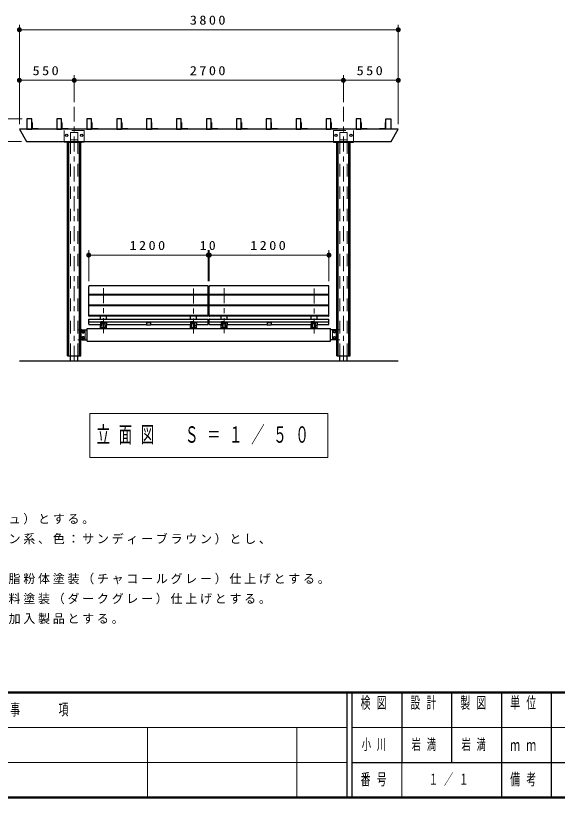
# Model space of a CAD drawing. Units: millimetres on the paper, with parts at other scales. Extents: x -385 to 0, y -10 to 267.
# Drawn here: x -309.9 to -201.3, y 0 to 156.8 of the extents above; entities that cross this region are included whole.
import ezdxf

# ---------------------------------------------------------------- set-up
doc = ezdxf.new("R2010")
doc.units = ezdxf.units.MM
doc.linetypes.add('USER1', pattern=[4.5, 2.5, -2])
doc.linetypes.add('USER2', pattern=[6, 3, -1, 1, -1])
doc.layers.add('LY_1', color=7, linetype='Continuous', lineweight=25)
doc.layers.add('LY_2', color=7, linetype='Continuous', lineweight=13)
doc.styles.add('ＭＳ ゴシック', font='')
doc.styles.get('ＭＳ ゴシック').set_extended_font_data('MS Gothic')

# ---------------------------------------------------------------- blocks, each defined once
blk = doc.blocks.new('filled_dot')
at = {"color": 0, "linetype": 'Continuous', "lineweight": -2, "const_width": 1.25}
blk.add_lwpolyline([(-0.625, 0, 1), (0.625, 0, 1)], format="xyb", close=True, dxfattribs=at)

msp = doc.modelspace()

# ---------------------------------------------------------------- linework, layer by layer
at = {"layer": 'LY_1', "lineweight": 13}
for p, q in [((-309.179, 135.049), (-309.179, 154.951)), ((-309.179, 153.951), (-233.179, 153.951)), ((-233.179, 135.049), (-233.179, 154.951)), ((-298.179, 139.436), (-298.179, 144.821)), ((-244.179, 139.436), (-244.179, 144.821)), ((-309.179, 143.821), (-298.179, 143.821)), ((-298.179, 143.821), (-244.179, 143.821)), ((-244.179, 143.821), (-233.179, 143.821)), ((-308.619, 136.109), (-328.587, 136.109)), ((-306.579, 134.169), (-306.579, 135.349)), ((-300.579, 134.169), (-300.579, 135.349)), ((-294.579, 134.169), (-294.579, 135.349)), ((-288.579, 134.169), (-288.579, 135.349)), ((-282.579, 134.169), (-282.579, 135.349)), ((-276.579, 134.169), (-276.579, 135.349)), ((-270.579, 134.169), (-270.579, 135.349)), ((-264.579, 134.169), (-264.579, 135.349)), ((-258.579, 134.169), (-258.579, 135.349)), ((-252.579, 134.169), (-252.579, 135.349)), ((-246.579, 134.169), (-246.579, 135.349)), ((-240.579, 134.169), (-240.579, 135.349)), ((-235.779, 134.169), (-235.779, 135.349)), ((-306.579, 134.169), (-305.399, 134.169)), ((-300.579, 134.169), (-299.399, 134.169)), ((-294.579, 134.169), (-293.399, 134.169)), ((-288.579, 134.169), (-287.399, 134.169)), ((-282.579, 134.169), (-281.399, 134.169)), ((-276.579, 134.169), (-275.399, 134.169)), ((-270.579, 134.169), (-269.399, 134.169)), ((-264.579, 134.169), (-263.399, 134.169)), ((-258.579, 134.169), (-257.399, 134.169)), ((-252.579, 134.169), (-251.399, 134.169)), ((-246.579, 134.169), (-245.399, 134.169)), ((-240.579, 134.169), (-239.399, 134.169)), ((-235.779, 134.169), (-236.959, 134.169)), ((-308.735, 131.549), (-318.587, 131.549)), ((-295.279, 103.529), (-295.279, 109.752)), ((-295.279, 108.752), (-271.279, 108.752)), ((-271.279, 103.529), (-271.279, 109.752)), ((-271.279, 108.752), (-271.079, 108.752)), ((-271.079, 103.529), (-271.079, 109.752)), ((-271.079, 108.752), (-247.079, 108.752)), ((-247.079, 103.529), (-247.079, 109.752)), ((-295.079, 76.984), (-295.079, 68.184)), ((-247.279, 76.984), (-295.079, 76.984)), ((-247.279, 68.184), (-247.279, 76.984)), ((-295.079, 68.184), (-247.279, 68.184))]:
    msp.add_line(p, q, dxfattribs=at)
at = {"layer": 'LY_1', "linetype": 'USER2', "lineweight": 13}
for p, q in [((-298.179, 87.549), (-298.179, 138.497)), ((-244.179, 87.549), (-244.179, 138.497)), ((-292.279, 93.109), (-292.279, 102.908)), ((-274.279, 93.064), (-274.279, 102.908)), ((-268.079, 93.109), (-268.079, 102.908)), ((-250.079, 93.064), (-250.079, 102.908))]:
    msp.add_line(p, q, dxfattribs=at)
at = {"layer": 'LY_1', "color": 40}
for p, q in [((-307.659, 136.109), (-307.659, 134.049)), ((-306.699, 136.109), (-307.659, 136.109)), ((-306.699, 134.049), (-306.699, 136.109)), ((-301.659, 136.109), (-301.659, 134.049)), ((-300.699, 136.109), (-301.659, 136.109)), ((-300.699, 134.049), (-300.699, 136.109)), ((-295.659, 136.109), (-295.659, 134.049)), ((-294.699, 136.109), (-295.659, 136.109)), ((-294.699, 134.049), (-294.699, 136.109)), ((-289.659, 136.109), (-289.659, 134.049)), ((-288.699, 136.109), (-289.659, 136.109)), ((-288.699, 134.049), (-288.699, 136.109)), ((-283.659, 136.109), (-283.659, 134.049)), ((-282.699, 136.109), (-283.659, 136.109)), ((-282.699, 134.049), (-282.699, 136.109)), ((-277.659, 136.109), (-277.659, 134.049)), ((-276.699, 136.109), (-277.659, 136.109)), ((-276.699, 134.049), (-276.699, 136.109)), ((-271.659, 136.109), (-271.659, 134.049)), ((-270.699, 136.109), (-271.659, 136.109)), ((-270.699, 134.049), (-270.699, 136.109)), ((-265.659, 136.109), (-265.659, 134.049)), ((-264.699, 136.109), (-265.659, 136.109)), ((-264.699, 134.049), (-264.699, 136.109)), ((-259.659, 136.109), (-259.659, 134.049)), ((-258.699, 136.109), (-259.659, 136.109)), ((-258.699, 134.049), (-258.699, 136.109)), ((-253.659, 136.109), (-253.659, 134.049)), ((-252.699, 136.109), (-253.659, 136.109)), ((-252.699, 134.049), (-252.699, 136.109)), ((-247.659, 136.109), (-247.659, 134.049)), ((-246.699, 136.109), (-247.659, 136.109)), ((-246.699, 134.049), (-246.699, 136.109)), ((-241.659, 136.109), (-241.659, 134.049)), ((-240.699, 136.109), (-241.659, 136.109)), ((-240.699, 134.049), (-240.699, 136.109)), ((-235.659, 134.049), (-235.659, 136.109)), ((-235.659, 136.109), (-234.699, 136.109)), ((-234.699, 136.109), (-234.699, 134.049)), ((-307.659, 134.049), (-306.699, 134.049)), ((-301.659, 134.049), (-300.699, 134.049)), ((-295.659, 134.049), (-294.699, 134.049)), ((-289.659, 134.049), (-288.699, 134.049)), ((-283.659, 134.049), (-282.699, 134.049)), ((-277.659, 134.049), (-276.699, 134.049)), ((-271.659, 134.049), (-270.699, 134.049)), ((-265.659, 134.049), (-264.699, 134.049)), ((-259.659, 134.049), (-258.699, 134.049)), ((-253.659, 134.049), (-252.699, 134.049)), ((-247.659, 134.049), (-246.699, 134.049)), ((-241.659, 134.049), (-240.699, 134.049)), ((-234.699, 134.049), (-235.659, 134.049))]:
    msp.add_line(p, q, dxfattribs=at)
at = {"layer": 'LY_1', "linetype": 'USER1', "lineweight": 13}
for p, q in [((-296.179, 133.749), (-300.179, 133.749)), ((-300.179, 131.549), (-300.179, 133.749)), ((-297.429, 133.349), (-298.929, 133.349)), ((-298.929, 131.429), (-298.929, 133.349)), ((-297.429, 131.429), (-297.429, 133.349)), ((-296.179, 131.549), (-296.179, 133.749)), ((-246.179, 131.549), (-246.179, 133.749)), ((-246.179, 133.749), (-242.179, 133.749)), ((-244.929, 131.429), (-244.929, 133.349)), ((-244.929, 133.349), (-243.429, 133.349)), ((-243.429, 131.429), (-243.429, 133.349)), ((-242.179, 131.549), (-242.179, 133.749)), ((-297.429, 131.849), (-298.929, 131.849)), ((-244.929, 131.849), (-243.429, 131.849)), ((-298.929, 88.549), (-298.929, 131.429)), ((-297.429, 88.549), (-297.429, 131.429)), ((-244.929, 88.549), (-244.929, 131.429)), ((-243.429, 88.549), (-243.429, 131.429)), ((-297.429, 93.779), (-296.079, 93.779)), ((-295.979, 91.879), (-295.979, 93.679)), ((-246.379, 91.879), (-246.379, 93.679)), ((-244.929, 93.779), (-246.279, 93.779)), ((-297.429, 91.779), (-296.079, 91.779)), ((-244.929, 91.779), (-246.279, 91.779))]:
    msp.add_line(p, q, dxfattribs=at)
at = {"layer": 'LY_1'}
for p, q in [((-300.179, 131.429), (-300.179, 131.549)), ((-296.179, 131.429), (-300.179, 131.429)), ((-299.679, 131.429), (-296.679, 131.429)), ((-299.529, 88.549), (-299.529, 131.429)), ((-299.229, 88.549), (-299.229, 131.429)), ((-297.129, 88.549), (-297.129, 131.429)), ((-296.829, 88.549), (-296.829, 131.429)), ((-296.179, 131.429), (-296.179, 131.549)), ((-246.179, 131.429), (-246.179, 131.549)), ((-246.179, 131.429), (-242.179, 131.429)), ((-245.529, 88.549), (-245.529, 131.429)), ((-245.229, 88.549), (-245.229, 131.429)), ((-243.129, 88.549), (-243.129, 131.429)), ((-242.829, 88.549), (-242.829, 131.429)), ((-242.179, 131.429), (-242.179, 131.549)), ((-295.279, 96.598), (-295.279, 102.496)), ((-271.379, 102.596), (-295.179, 102.596)), ((-271.279, 96.598), (-271.279, 102.496)), ((-271.079, 96.598), (-271.079, 102.496)), ((-247.179, 102.596), (-270.979, 102.596)), ((-247.079, 96.598), (-247.079, 102.496)), ((-295.279, 100.935), (-271.279, 100.935)), ((-295.279, 100.808), (-271.279, 100.808)), ((-271.079, 100.935), (-247.079, 100.935)), ((-271.079, 100.808), (-247.079, 100.808)), ((-295.279, 98.779), (-271.279, 98.779)), ((-271.079, 98.779), (-247.079, 98.779)), ((-295.279, 98.663), (-271.279, 98.663)), ((-271.079, 98.663), (-247.079, 98.663)), ((-271.279, 96.635), (-295.279, 96.635)), ((-295.279, 94.909), (-295.279, 95.885)), ((-295.219, 95.945), (-271.339, 95.945)), ((-271.379, 96.509), (-295.179, 96.509)), ((-292.879, 95.945), (-292.879, 96.509)), ((-291.679, 95.945), (-291.679, 96.509)), ((-274.879, 95.945), (-274.879, 96.509)), ((-273.679, 95.945), (-273.679, 96.509)), ((-271.279, 94.909), (-271.279, 95.885)), ((-247.079, 96.635), (-271.079, 96.635)), ((-271.079, 94.909), (-271.079, 95.885)), ((-271.019, 95.945), (-247.139, 95.945)), ((-247.179, 96.509), (-270.979, 96.509)), ((-268.679, 95.945), (-268.679, 96.509)), ((-267.479, 95.945), (-267.479, 96.509)), ((-250.679, 95.945), (-250.679, 96.509)), ((-249.479, 95.945), (-249.479, 96.509)), ((-247.079, 94.909), (-247.079, 95.885)), ((-295.279, 95.381), (-271.279, 95.381)), ((-295.219, 94.849), (-292.879, 94.849)), ((-292.879, 95.282), (-292.879, 95.324)), ((-292.879, 95.282), (-292.879, 94.769)), ((-292.879, 94.188), (-292.879, 94.769)), ((-291.708, 94.149), (-292.849, 94.149)), ((-292.279, 95.384), (-292.84, 95.364)), ((-292.279, 95.222), (-292.84, 95.242)), ((-292.839, 94.729), (-292.579, 94.729)), ((-291.809, 94.149), (-292.749, 94.149)), ((-292.579, 94.218), (-292.579, 95.203)), ((-292.279, 94.149), (-292.521, 94.158)), ((-292.519, 95.046), (-292.039, 95.046)), ((-292.279, 95.384), (-291.717, 95.364)), ((-292.279, 95.222), (-291.717, 95.242)), ((-292.279, 94.149), (-292.037, 94.158)), ((-291.979, 94.218), (-291.979, 95.203)), ((-291.979, 94.729), (-291.719, 94.729)), ((-291.679, 95.282), (-291.679, 95.324)), ((-291.679, 95.282), (-291.679, 94.769)), ((-291.679, 94.849), (-283.659, 94.849)), ((-291.679, 94.188), (-291.679, 94.769)), ((-282.899, 94.849), (-274.879, 94.849)), ((-274.879, 95.324), (-274.879, 95.381)), ((-274.879, 95.282), (-274.879, 95.324)), ((-274.879, 95.282), (-274.879, 94.769)), ((-274.879, 94.188), (-274.879, 94.769)), ((-274.849, 94.149), (-273.708, 94.149)), ((-274.279, 95.384), (-274.84, 95.364)), ((-274.279, 95.222), (-274.84, 95.242)), ((-274.839, 94.729), (-274.579, 94.729)), ((-273.809, 94.149), (-274.749, 94.149)), ((-274.579, 94.218), (-274.579, 95.203)), ((-274.279, 94.149), (-274.521, 94.158)), ((-274.519, 95.046), (-274.039, 95.046)), ((-274.279, 95.384), (-273.717, 95.364)), ((-274.279, 95.222), (-273.717, 95.242)), ((-273.979, 94.218), (-273.979, 95.203)), ((-273.979, 94.729), (-273.719, 94.729)), ((-273.679, 95.324), (-273.679, 95.381)), ((-273.679, 95.282), (-273.679, 95.324)), ((-273.679, 95.282), (-273.679, 94.769)), ((-273.679, 94.849), (-271.339, 94.849)), ((-273.679, 94.188), (-273.679, 94.769)), ((-271.079, 95.381), (-247.079, 95.381)), ((-271.019, 94.849), (-268.679, 94.849)), ((-268.679, 95.282), (-268.679, 95.324)), ((-268.679, 95.282), (-268.679, 94.769)), ((-268.679, 94.188), (-268.679, 94.769)), ((-267.508, 94.149), (-268.649, 94.149)), ((-268.079, 95.384), (-268.64, 95.364)), ((-268.079, 95.222), (-268.64, 95.242)), ((-268.639, 94.729), (-268.379, 94.729)), ((-268.549, 94.149), (-267.609, 94.149)), ((-268.379, 94.218), (-268.379, 95.203)), ((-268.079, 94.149), (-268.321, 94.158)), ((-268.319, 95.046), (-267.839, 95.046)), ((-268.079, 95.384), (-267.517, 95.364)), ((-268.079, 95.222), (-267.517, 95.242)), ((-268.079, 94.149), (-267.837, 94.158)), ((-267.779, 94.218), (-267.779, 95.203)), ((-267.779, 94.729), (-267.519, 94.729)), ((-267.479, 95.282), (-267.479, 95.324)), ((-267.479, 95.282), (-267.479, 94.769)), ((-267.479, 94.849), (-259.459, 94.849)), ((-267.479, 94.188), (-267.479, 94.769)), ((-258.699, 94.849), (-250.679, 94.849)), ((-250.679, 95.324), (-250.679, 95.381)), ((-250.679, 95.282), (-250.679, 95.324)), ((-250.679, 95.282), (-250.679, 94.769)), ((-250.679, 94.188), (-250.679, 94.769)), ((-250.649, 94.149), (-249.508, 94.149)), ((-250.079, 95.384), (-250.64, 95.364)), ((-250.079, 95.222), (-250.64, 95.242)), ((-250.639, 94.729), (-250.379, 94.729)), ((-250.549, 94.149), (-249.609, 94.149)), ((-250.379, 94.218), (-250.379, 95.203)), ((-250.079, 94.149), (-250.321, 94.158)), ((-250.319, 95.046), (-249.839, 95.046)), ((-250.079, 95.384), (-249.517, 95.364)), ((-250.079, 95.222), (-249.517, 95.242)), ((-249.779, 94.218), (-249.779, 95.203)), ((-249.779, 94.729), (-249.519, 94.729)), ((-249.479, 95.324), (-249.479, 95.381)), ((-249.479, 95.282), (-249.479, 95.324)), ((-249.479, 95.282), (-249.479, 94.769)), ((-249.479, 94.849), (-247.139, 94.849)), ((-249.479, 94.188), (-249.479, 94.769)), ((-296.779, 91.879), (-296.779, 93.679)), ((-296.679, 93.779), (-295.579, 93.779)), ((-296.488, 93.569), (-296.598, 93.379)), ((-296.598, 93.379), (-296.488, 93.189)), ((-296.269, 93.569), (-296.488, 93.569)), ((-296.488, 93.189), (-296.269, 93.189)), ((-296.159, 93.379), (-296.269, 93.569)), ((-296.269, 93.189), (-296.159, 93.379)), ((-295.579, 91.529), (-295.579, 94.029)), ((-295.579, 94.029), (-246.779, 94.029)), ((-246.779, 91.529), (-246.779, 94.029)), ((-245.679, 93.779), (-246.779, 93.779)), ((-246.198, 93.379), (-246.088, 93.569)), ((-246.088, 93.189), (-246.198, 93.379)), ((-246.088, 93.569), (-245.869, 93.569)), ((-245.869, 93.189), (-246.088, 93.189)), ((-245.869, 93.569), (-245.759, 93.379)), ((-245.759, 93.379), (-245.869, 93.189)), ((-245.579, 91.879), (-245.579, 93.679)), ((-296.679, 91.779), (-295.579, 91.779)), ((-296.488, 92.369), (-296.598, 92.179)), ((-296.598, 92.179), (-296.488, 91.989)), ((-296.269, 92.369), (-296.488, 92.369)), ((-296.488, 91.989), (-296.269, 91.989)), ((-296.159, 92.179), (-296.269, 92.369)), ((-296.269, 91.989), (-296.159, 92.179)), ((-295.579, 91.529), (-246.779, 91.529)), ((-245.679, 91.779), (-246.779, 91.779)), ((-246.198, 92.179), (-246.088, 92.369)), ((-246.088, 91.989), (-246.198, 92.179)), ((-246.088, 92.369), (-245.869, 92.369)), ((-245.869, 91.989), (-246.088, 91.989)), ((-245.869, 92.369), (-245.759, 92.179)), ((-245.759, 92.179), (-245.869, 91.989)), ((-299.529, 88.549), (-296.829, 88.549)), ((-298.929, 87.549), (-298.929, 88.549)), ((-297.429, 87.549), (-297.429, 88.549)), ((-245.529, 88.549), (-242.829, 88.549)), ((-244.929, 87.549), (-244.929, 88.549)), ((-243.429, 87.549), (-243.429, 88.549)), ((-309.179, 87.549), (-233.179, 87.549))]:
    msp.add_line(p, q, dxfattribs=at)
at = {"layer": 'LY_1', "color": 4}
for p, q in [((-283.659, 95.364), (-283.659, 94.759)), ((-283.659, 95.364), (-282.899, 95.364)), ((-283.659, 95.312), (-283.659, 95.324)), ((-283.659, 95.274), (-282.899, 95.274)), ((-283.659, 94.759), (-282.899, 94.759)), ((-282.899, 95.364), (-282.899, 94.759)), ((-282.899, 95.312), (-282.899, 95.324)), ((-259.459, 95.364), (-259.459, 94.759)), ((-259.459, 95.364), (-258.699, 95.364)), ((-259.459, 95.312), (-259.459, 95.324)), ((-259.459, 95.274), (-258.699, 95.274)), ((-259.459, 94.759), (-258.699, 94.759)), ((-258.699, 95.364), (-258.699, 94.759)), ((-258.699, 95.312), (-258.699, 95.324))]:
    msp.add_line(p, q, dxfattribs=at)
at = {"layer": 'LY_1'}
msp.add_lwpolyline([(-309.179, 134.049), (-307.735, 131.549), (-234.622, 131.549), (-233.179, 134.049)], close=True, dxfattribs=at)
for centre, radius in [((-299.679, 132.799), 0.24), ((-296.679, 132.799), 0.24), ((-245.679, 132.799), 0.24), ((-242.679, 132.799), 0.24), ((-296.379, 93.379), 0.24), ((-296.379, 93.379), 0.19), ((-245.979, 93.379), 0.24), ((-245.979, 93.379), 0.19), ((-296.379, 92.179), 0.24), ((-296.379, 92.179), 0.19), ((-245.979, 92.179), 0.24), ((-245.979, 92.179), 0.19)]:
    msp.add_circle(centre, radius, dxfattribs=at)
for centre, radius, start, end in [((-295.179, 102.496), 0.1, 90, 180), ((-271.379, 102.496), 0.1, 0, 90), ((-270.979, 102.496), 0.1, 90, 180), ((-247.179, 102.496), 0.1, 0, 90), ((-295.179, 96.609), 0.1, 180, 270), ((-295.219, 95.885), 0.06, 90, 180), ((-271.379, 96.609), 0.1, 270, 0), ((-271.339, 95.885), 0.06, 0, 90), ((-270.979, 96.609), 0.1, 180, 270), ((-271.019, 95.885), 0.06, 90, 180), ((-247.179, 96.609), 0.1, 270, 0), ((-247.139, 95.885), 0.06, 0, 90), ((-295.219, 94.909), 0.06, 180, 270), ((-292.839, 95.324), 0.04, 92, 180), ((-292.839, 95.282), 0.04, 180, 268), ((-292.839, 94.769), 0.04, 180, 270), ((-292.839, 94.188), 0.04, 180, 254.94761), ((-292.609, 95.203), 0.03, 0, 88), ((-292.519, 95.106), 0.06, 180, 270), ((-292.519, 94.218), 0.06, 180, 268), ((-292.039, 95.106), 0.06, 270, 0), ((-292.039, 94.218), 0.06, 272, 0), ((-291.949, 95.203), 0.03, 92, 180), ((-291.719, 94.769), 0.04, 270, 0), ((-291.719, 95.324), 0.04, 0, 88), ((-291.719, 95.282), 0.04, 272, 0), ((-291.719, 94.188), 0.04, 285.05239, 0), ((-274.839, 95.324), 0.04, 92, 180), ((-274.839, 95.282), 0.04, 180, 268), ((-274.839, 94.769), 0.04, 180, 270), ((-274.839, 94.188), 0.04, 180, 254.94761), ((-274.609, 95.203), 0.03, 0, 88), ((-274.519, 95.106), 0.06, 180, 270), ((-274.519, 94.218), 0.06, 180, 268), ((-274.039, 95.106), 0.06, 270, 0), ((-274.039, 94.218), 0.06, 272, 0), ((-273.949, 95.203), 0.03, 92, 180), ((-273.719, 94.769), 0.04, 270, 0), ((-273.719, 95.324), 0.04, 0, 88), ((-273.719, 95.282), 0.04, 272, 0), ((-273.719, 94.188), 0.04, 285.05239, 0), ((-271.339, 94.909), 0.06, 270, 0), ((-271.019, 94.909), 0.06, 180, 270), ((-268.639, 95.324), 0.04, 92, 180), ((-268.639, 95.282), 0.04, 180, 268), ((-268.639, 94.769), 0.04, 180, 270), ((-268.639, 94.188), 0.04, 180, 254.94761), ((-268.409, 95.203), 0.03, 0, 88), ((-268.319, 95.106), 0.06, 180, 270), ((-268.319, 94.218), 0.06, 180, 268), ((-267.839, 95.106), 0.06, 270, 0), ((-267.839, 94.218), 0.06, 272, 0), ((-267.749, 95.203), 0.03, 92, 180), ((-267.519, 94.769), 0.04, 270, 0), ((-267.519, 95.324), 0.04, 0, 88), ((-267.519, 95.282), 0.04, 272, 0), ((-267.519, 94.188), 0.04, 285.05239, 0), ((-250.639, 95.324), 0.04, 92, 180), ((-250.639, 95.282), 0.04, 180, 268), ((-250.639, 94.769), 0.04, 180, 270), ((-250.639, 94.188), 0.04, 180, 254.94761), ((-250.409, 95.203), 0.03, 0, 88), ((-250.319, 95.106), 0.06, 180, 270), ((-250.319, 94.218), 0.06, 180, 268), ((-249.839, 95.106), 0.06, 270, 0), ((-249.839, 94.218), 0.06, 272, 0), ((-249.749, 95.203), 0.03, 92, 180), ((-249.519, 94.769), 0.04, 270, 0), ((-249.519, 95.324), 0.04, 0, 88), ((-249.519, 95.282), 0.04, 272, 0), ((-249.519, 94.188), 0.04, 285.05239, 0), ((-247.139, 94.909), 0.06, 270, 0), ((-296.679, 93.679), 0.1, 90, 180), ((-245.679, 93.679), 0.1, 0, 90), ((-296.679, 91.879), 0.1, 180, 270), ((-245.679, 91.879), 0.1, 270, 0)]:
    msp.add_arc(centre, radius, start, end, dxfattribs=at)
at = {"layer": 'LY_1', "linetype": 'USER1', "lineweight": 13}
for centre, start, end in [((-296.079, 93.679), 0, 90), ((-246.279, 93.679), 90, 180), ((-296.079, 91.879), 270, 0), ((-246.279, 91.879), 180, 270)]:
    msp.add_arc(centre, 0.1, start, end, dxfattribs=at)
at = {"layer": 'LY_2', "lineweight": 50}
for p, q in [((-385, 21), (0, 21)), ((-385, 0), (0, 0))]:
    msp.add_line(p, q, dxfattribs=at)
at = {"layer": 'LY_2', "color": 211, "lineweight": 25}
for p, q in [((-243.5, 21), (-243.5, 0)), ((-242.5, 21), (-242.5, 0)), ((-232.5, 21), (-232.5, 7)), ((-222.5, 21), (-222.5, 7)), ((-212.5, 21), (-212.5, 0)), ((-202.5, 21), (-202.5, 7)), ((-242.5, 7), (0, 7))]:
    msp.add_line(p, q, dxfattribs=at)
at = {"layer": 'LY_2'}
for p, q in [((-385, 14), (-243.5, 14)), ((-283.5, 14), (-283.5, 0)), ((-253.5, 14), (-253.5, 0)), ((-242.5, 14), (-187.5, 14)), ((-385, 7), (-243.5, 7)), ((-232.5, 7), (-232.5, 0))]:
    msp.add_line(p, q, dxfattribs=at)
at = {"layer": 'LY_2', "lineweight": 25}
msp.add_line((-202.5, 7), (-202.5, 0), dxfattribs=at)

# ---------------------------------------------------------------- block references
at = {"layer": 'LY_1', "lineweight": 13, "xscale": 0.4, "yscale": 0.4}
for p in [(-309.179, 153.951), (-309.179, 143.821), (-298.179, 143.821), (-244.179, 143.821), (-295.279, 108.752), (-271.279, 108.752), (-271.079, 108.752)]:
    msp.add_blockref('filled_dot', p, dxfattribs=at)
at = {"layer": 'LY_1', "lineweight": 13, "xscale": 0.4, "yscale": 0.4, "rotation": 180}
for p in [(-233.179, 153.951), (-298.179, 143.821), (-244.179, 143.821), (-233.179, 143.821), (-271.279, 108.752), (-271.079, 108.752), (-247.079, 108.752)]:
    msp.add_blockref('filled_dot', p, dxfattribs=at)

# ---------------------------------------------------------------- texts
at = {"layer": 'LY_1', "style": 'ＭＳ ゴシック'}
for s, insert, char_height, attachment_point in [('\\T1.33;\\W1.15;3800', (-271.179, 154.951), 1.833, 8), ('\\T1.33;\\W1.15;550', (-303.679, 144.821), 1.833, 8), ('\\T1.33;\\W1.15;2700', (-271.179, 144.821), 1.833, 8), ('\\T1.33;\\W1.15;550', (-238.679, 144.821), 1.833, 8), ('\\T1.33;\\W1.15;1200', (-283.279, 109.752), 1.833, 8), ('\\T1.34;\\W1.1;10', (-271.179, 109.752), 1.833, 8), ('\\T1.33;\\W1.15;1200', (-259.079, 109.752), 1.833, 8), ('\\T1.64;\\W0.6;立面図\u3000Ｓ＝１／５０', (-293.679, 72.584), 3.299, 4), ('\\T1.23;桟木は、木質樹脂アルミ複合材（色：サンドベージュ）とする。', (-379.253, 54.722), 1.76, 7), ('\\T1.23;木材は、木粉入り再生プラスチック（ポリプロピレン系、色：サンディーブラウン）とし、', (-379.253, 50.722), 1.76, 7), ('\\T1.23;鋼材は、電気亜鉛メッキ処理の上、ポリエステル樹脂粉体塗装（チャコールグレー）仕上げとする。', (-379.253, 42.722), 1.76, 7), ('\\T1.23;アルミ合金鋳物は、ＡＣ３Ａとし、ウレタン樹脂塗料塗装（ダークグレー）仕上げとする。', (-379.253, 38.722), 1.76, 7), ('\\T1.23;本製品は、（社）日本公園施設業協会賠償責任保険加入製品とする。', (-379.253, 34.722), 1.76, 7), ('\\T1.64;\\W0.6;小川', (-240.5, 10.5), 2.199, 4), ('\\T1.64;\\W0.6;岩満', (-230.5, 10.5), 2.199, 4), ('\\T1.64;\\W0.6;岩満', (-220.5, 10.5), 2.199, 4), ('\\T1.64;\\W0.6;１／１', (-222.5, 3.5), 2.199, 5)]:
    msp.add_mtext(s, dxfattribs=dict(at, insert=insert, char_height=char_height, attachment_point=attachment_point))
at = {"layer": 'LY_2', "color": 4, "char_height": 2.346, "style": 'ＭＳ ゴシック'}
for s, insert, attachment_point in [('\\T1.64;\\W0.6;検図', (-237.5, 20.167), 2), ('\\T1.64;\\W0.6;設計', (-227.5, 20.167), 2), ('\\T1.64;\\W0.6;製図', (-217.5, 20.167), 2), ('\\T1.64;\\W0.6;単位', (-207.5, 20.167), 2), ('\\T1.64;\\W0.6;改\u3000\u3000訂\u3000\u3000事\u3000\u3000項', (-314.25, 17.5), 5), ('\\T1.64;\\W0.6;ｍｍ', (-207.5, 10.5), 5), ('\\T1.64;\\W0.6;番号', (-237.5, 3.5), 5), ('\\T1.64;\\W0.6;備考', (-207.5, 3.5), 5)]:
    msp.add_mtext(s, dxfattribs=dict(at, insert=insert, attachment_point=attachment_point))

doc.saveas('drawing.dxf')
